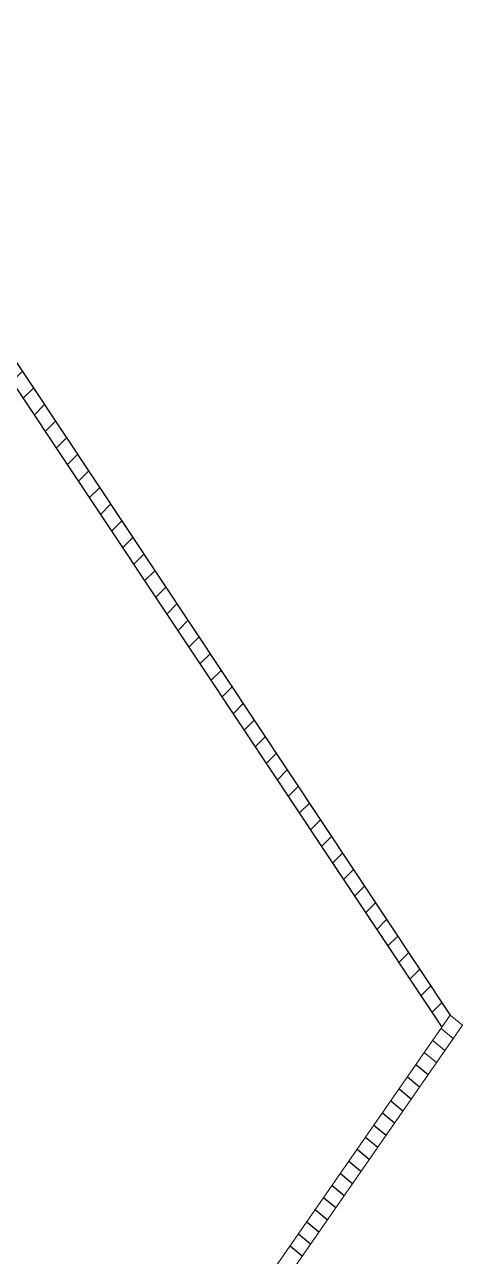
# Model space of a CAD drawing. Extents: x 506 to 706, y 928 to 1038.
# Drawn here: x 555.67 to 558.47, y 959.52 to 967.39 of the extents above; entities that cross this region are included whole.
import ezdxf

# ---------------------------------------------------------------- set-up
doc = ezdxf.new("R2010")
doc.units = 0
doc.header["$LTSCALE"] = 3
doc.header["$MEASUREMENT"] = 0
doc.layers.add('CAJON', color=37, linetype='CONTINUOUS')
doc.layers.add('LIN-ESCALERA', color=41, linetype='CONTINUOUS')
doc.layers.add('ED_GEN', color=7, linetype='CONTINUOUS', lineweight=13)

msp = doc.modelspace()

# ---------------------------------------------------------------- hatches: boundary and pattern name
at = {"layer": 'LIN-ESCALERA'}
h = msp.add_hatch(dxfattribs=at)
h.set_pattern_fill('ANSI31', color=256, style=0)
h.set_pattern_definition([(45, (1271.9695, 616.589), (-0.088388348, 0.088388348), [])])
h.paths.add_polyline_path([(553.7021, 968.1092), (553.6391, 968.0315), (558.3349, 960.9812), (558.3886, 961.0585)])

# ---------------------------------------------------------------- linework, layer by layer
at = {"layer": 'CAJON'}
for p, q in [((558.169, 960.7422), (558.2463, 960.6782)), ((558.1154, 960.6649), (558.1927, 960.6009)), ((558.0617, 960.5876), (558.139, 960.5236)), ((558.0081, 960.5103), (558.0854, 960.4463)), ((557.9544, 960.433), (558.0317, 960.369)), ((557.9008, 960.3557), (557.9781, 960.2917)), ((557.8471, 960.2785), (557.9244, 960.2144)), ((557.7935, 960.2012), (557.8708, 960.1371)), ((557.7398, 960.1239), (557.8171, 960.0599)), ((557.6862, 960.0466), (557.7635, 959.9826)), ((557.6325, 959.9693), (557.7098, 959.9053)), ((557.5789, 959.892), (557.6562, 959.828)), ((557.5252, 959.8147), (557.6025, 959.7507)), ((557.4716, 959.7374), (557.5489, 959.6734)), ((557.4179, 959.6601), (557.4952, 959.5961)), ((557.3643, 959.5828), (557.4416, 959.5188))]:
    msp.add_line(p, q, dxfattribs=at)
at = {"layer": 'ED_GEN'}
for p, q in [((555.2446, 956.529), (558.3886, 961.0585)), ((558.3886, 961.0585), (558.4659, 960.9944)), ((555.3219, 956.465), (558.4659, 960.9944)), ((558.33, 960.9741), (558.4073, 960.9101)), ((558.2763, 960.8968), (558.3536, 960.8328)), ((558.2227, 960.8195), (558.3, 960.7555))]:
    msp.add_line(p, q, dxfattribs=at)
at = {"layer": 'LIN-ESCALERA'}
for p, q in [((553.7021, 968.1092), (558.3886, 961.0585)), ((553.6391, 968.0315), (558.3349, 960.9812))]:
    msp.add_line(p, q, dxfattribs=at)

doc.saveas('drawing.dxf')
